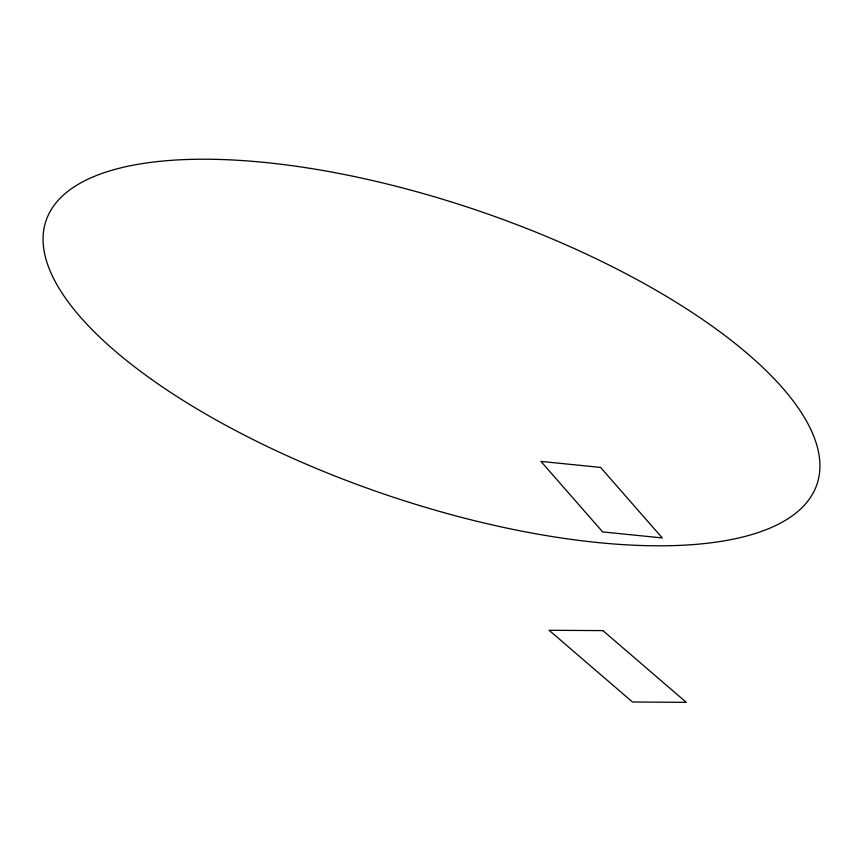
<?xml version="1.0" encoding="UTF-8"?>
<svg xmlns="http://www.w3.org/2000/svg" width="863" height="863" viewBox="0 0 863 863"><rect width="100%" height="100%" fill="white"/><g stroke="black" fill="none" stroke-linecap="round" stroke-linejoin="round"><path stroke-width="1.29" d="M602.903 630.605L549.105 630.292L632.493 702.007L686.29 702.331L602.903 630.605M600.551 467.412L540.939 461.403L602.644 531.921L662.255 537.929L600.551 467.412M151.5 379.342A407.368 149.299 18.9 0 0 804.64 504.887A407.368 149.299 18.9 0 0 338.35 173.323A407.368 149.299 18.9 0 0 151.5 379.342"/></g></svg>
